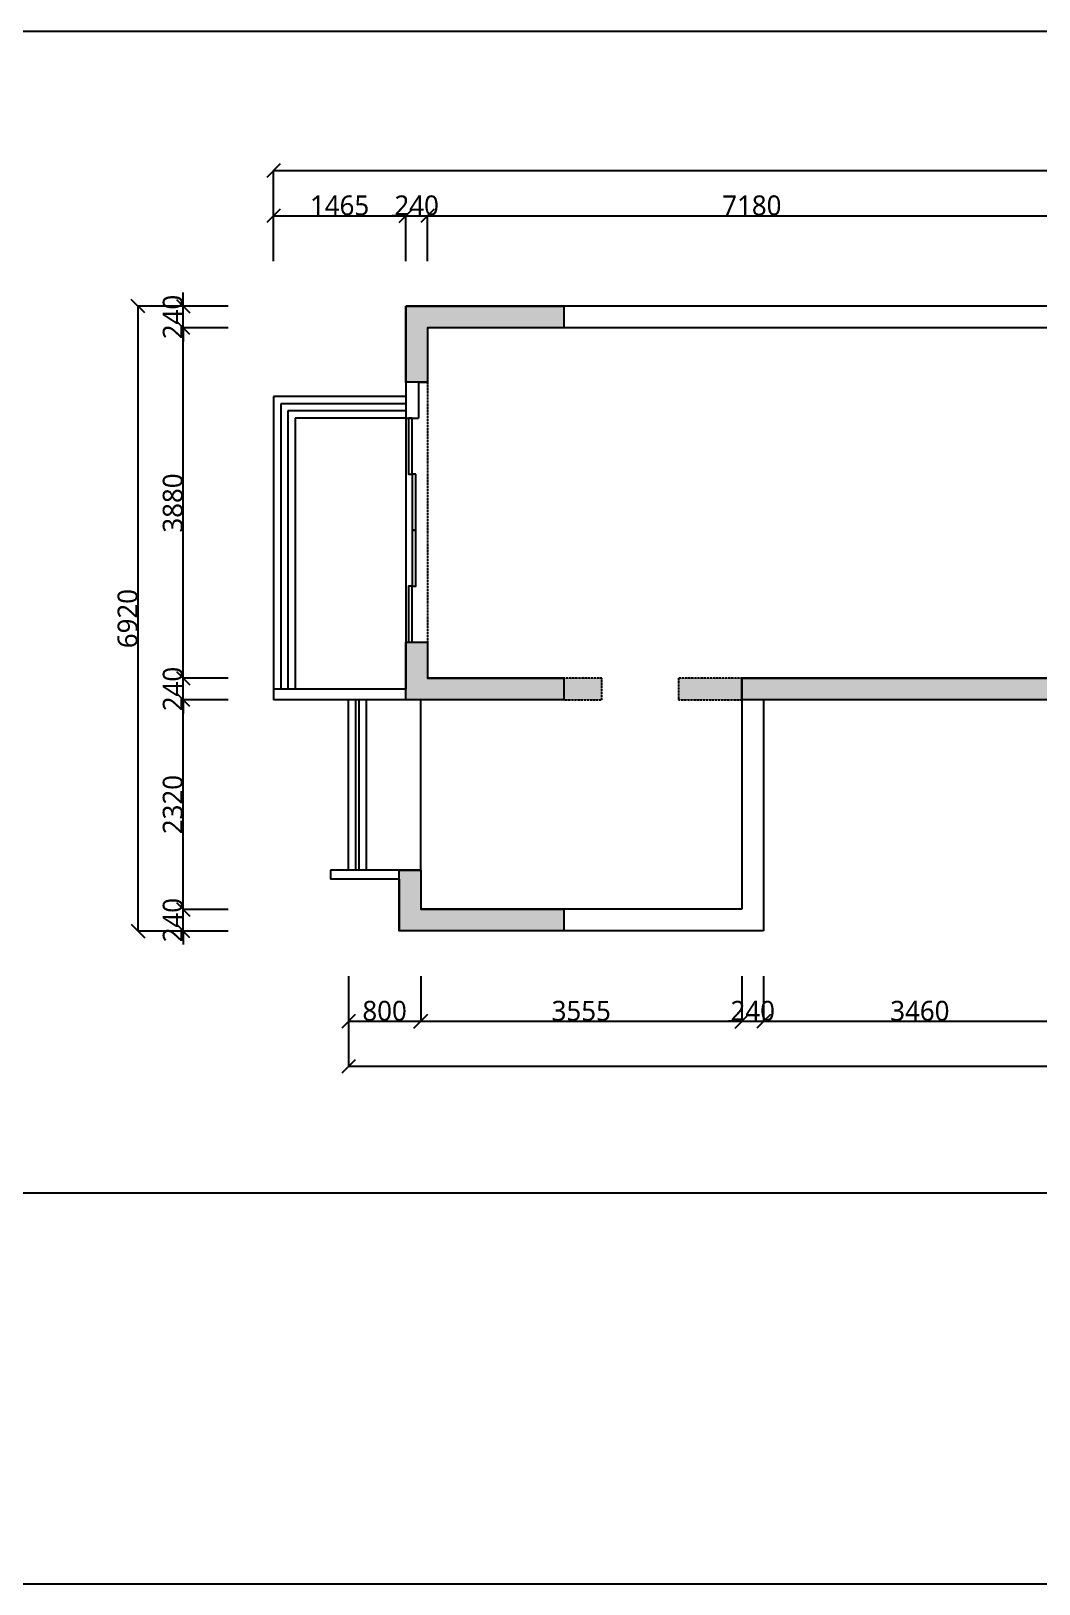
# Model space of a CAD drawing. Header units: millimetres. Extents: x -18923 to 87021, y -73077 to -1985.
# Drawn here: x 7858 to 19014, y -19183 to -1985 of the extents above; entities that cross this region are included whole.
import ezdxf

# ---------------------------------------------------------------- set-up
doc = ezdxf.new("R2010")
doc.units = ezdxf.units.MM
doc.header["$LTSCALE"] = 10
doc.linetypes.add('DASH', pattern=[0.35, 0.25, -0.1])
doc.layers.get('Defpoints').update_dxf_attribs({"color": 250})
for name, color, linetype in [('0文字-标注', 7, 'Continuous'), ('1结构-填充-剪力墙', 251, 'Continuous'), ('1结构-墙体', 7, 'Continuous'), ('1结构-墙体-新建', 7, 'Continuous'), ('1结构-楼梯-栏杆', 43, 'Continuous'), ('1结构-楼梯-梯步', 49, 'Continuous'), ('1结构-窗及电梯', 133, 'Continuous'), ('1结构-门', 133, 'Continuous'), ('2平面-家具-细线', 8, 'Continuous')]:
    doc.layers.add(name, color=color, linetype=linetype)
doc.styles.add('dim_font', font='SIMPLEX.shx', dxfattribs={"width": 0.8})
doc.styles.add('图框－雅黑', font='')
doc.styles.get('图框－雅黑').set_extended_font_data('Microsoft YaHei')
doc.dimstyles.new('1-30', dxfattribs={"dimtxt": 150, "dimasz": 4, "dimexe": 1.5, "dimexo": 0, "dimgap": 0.6, "dimtad": 1, "dimdec": 0, "dimlfac": 30, "dimdsep": 46, "dimtxsty": 'dim_font', "dimblk": 'DOTSMALL', "dimcen": 4, "dimdle": 1.5, "dimclrd": 123, "dimclre": 123, "dimclrt": 256, "dimadec": 0, "dimazin": 0, "dimtfac": 1, "dimtdec": 0, "dimtix": 1, "dimtmove": 2, "dimatfit": 3, "dimldrblk": 'DOTSMALL', "dimfxl": 1.5, "dimarcsym": 0})

# ---------------------------------------------------------------- blocks, each defined once
blk = doc.blocks.new('_OBLIQUE')
at = {"color": 0, "linetype": 'ByBlock'}
blk.add_line((-0.5, -0.5), (0.5, 0.5), dxfattribs=at)
blk = doc.blocks.new('*D501')
at = {"layer": '0文字-标注', "color": 8, "lineweight": -2, "transparency": 16777216}
for p, q in [((11371, -12452), (11371, -12953)), ((12171, -12452), (12171, -12953)), ((11369, -12952), (12172, -12952))]:
    blk.add_line(p, q, dxfattribs=at)
at = {"layer": 'Defpoints', "color": 0, "transparency": 16777216}
for p in [(11371, -12452), (12171, -12452), (12171, -12952)]:
    blk.add_point(p, dxfattribs=at)
at = {"layer": '0文字-标注', "color": 8, "lineweight": -2, "transparency": 16777216, "xscale": 150, "yscale": 150, "zscale": 150, "rotation": 180}
blk.add_blockref('_OBLIQUE', (11371, -12952), dxfattribs=at)
at = {"layer": '0文字-标注', "color": 8, "lineweight": -2, "transparency": 16777216, "xscale": 150, "yscale": 150, "zscale": 150}
blk.add_blockref('_OBLIQUE', (12171, -12952), dxfattribs=at)
at = {"layer": '0文字-标注', "color": 255, "transparency": 16777216, "insert": (11771, -12837), "char_height": 220, "attachment_point": 5, "style": '图框－雅黑'}
blk.add_mtext('800', dxfattribs=at)
blk = doc.blocks.new('_DotSmall')
at = {"color": 0, "linetype": 'ByBlock', "const_width": 0.5}
blk.add_lwpolyline([(-0.0625, 0, 1), (0.0625, 0, 1)], format="xyb", close=True, dxfattribs=at)
blk = doc.blocks.new('*D502')
at = {"layer": '0文字-标注', "color": 8, "lineweight": -2, "transparency": 16777216}
for p, q in [((12171, -12452), (12171, -12953)), ((15726, -12452), (15726, -12953)), ((12169, -12952), (15727, -12952))]:
    blk.add_line(p, q, dxfattribs=at)
at = {"layer": 'Defpoints', "color": 0, "transparency": 16777216}
for p in [(12171, -12452), (15726, -12452), (15726, -12952)]:
    blk.add_point(p, dxfattribs=at)
at = {"layer": '0文字-标注', "color": 8, "lineweight": -2, "transparency": 16777216, "xscale": 150, "yscale": 150, "zscale": 150, "rotation": 180}
blk.add_blockref('_OBLIQUE', (12171, -12952), dxfattribs=at)
at = {"layer": '0文字-标注', "color": 8, "lineweight": -2, "transparency": 16777216, "xscale": 150, "yscale": 150, "zscale": 150}
blk.add_blockref('_OBLIQUE', (15726, -12952), dxfattribs=at)
at = {"layer": '0文字-标注', "color": 255, "transparency": 16777216, "insert": (13948, -12837), "char_height": 220, "attachment_point": 5, "style": '图框－雅黑'}
blk.add_mtext('3555', dxfattribs=at)
blk = doc.blocks.new('*D503')
at = {"layer": '0文字-标注', "color": 8, "lineweight": -2, "transparency": 16777216}
for p, q in [((15726, -12452), (15726, -12953)), ((15966, -12452), (15966, -12953)), ((15726, -12952), (15576, -12952)), ((15726, -12952), (15966, -12952)), ((15966, -12952), (16116, -12952))]:
    blk.add_line(p, q, dxfattribs=at)
at = {"layer": 'Defpoints', "color": 0, "transparency": 16777216}
for p in [(15726, -12452), (15966, -12452), (15966, -12952)]:
    blk.add_point(p, dxfattribs=at)
at = {"layer": '0文字-标注', "color": 8, "lineweight": -2, "transparency": 16777216, "xscale": 150, "yscale": 150, "zscale": 150}
blk.add_blockref('_OBLIQUE', (15726, -12952), dxfattribs=at)
at = {"layer": '0文字-标注', "color": 8, "lineweight": -2, "transparency": 16777216, "xscale": 150, "yscale": 150, "zscale": 150, "rotation": 180}
blk.add_blockref('_OBLIQUE', (15966, -12952), dxfattribs=at)
at = {"layer": '0文字-标注', "color": 255, "transparency": 16777216, "insert": (15846, -12837), "char_height": 220, "attachment_point": 5, "style": '图框－雅黑'}
blk.add_mtext('240', dxfattribs=at)
blk = doc.blocks.new('*D504')
at = {"layer": '0文字-标注', "color": 8, "lineweight": -2, "transparency": 16777216}
for p, q in [((15966, -12452), (15966, -12953)), ((19426, -12452), (19426, -12953)), ((15964, -12952), (19427, -12952))]:
    blk.add_line(p, q, dxfattribs=at)
at = {"layer": 'Defpoints', "color": 0, "transparency": 16777216}
for p in [(15966, -12452), (19426, -12452), (19426, -12952)]:
    blk.add_point(p, dxfattribs=at)
at = {"layer": '0文字-标注', "color": 8, "lineweight": -2, "transparency": 16777216, "xscale": 150, "yscale": 150, "zscale": 150, "rotation": 180}
blk.add_blockref('_OBLIQUE', (15966, -12952), dxfattribs=at)
at = {"layer": '0文字-标注', "color": 8, "lineweight": -2, "transparency": 16777216, "xscale": 150, "yscale": 150, "zscale": 150}
blk.add_blockref('_OBLIQUE', (19426, -12952), dxfattribs=at)
at = {"layer": '0文字-标注', "color": 255, "transparency": 16777216, "insert": (17696, -12837), "char_height": 220, "attachment_point": 5, "style": '图框－雅黑'}
blk.add_mtext('3460', dxfattribs=at)
blk = doc.blocks.new('*D510')
at = {"layer": '0文字-标注', "color": 8, "lineweight": -2, "transparency": 16777216}
for p, q in [((11371, -12452), (11371, -13453)), ((28671, -12452), (28671, -13453)), ((28672, -13452), (11369, -13452))]:
    blk.add_line(p, q, dxfattribs=at)
at = {"layer": 'Defpoints', "color": 0, "transparency": 16777216}
for p in [(11371, -12452), (28671, -12452), (11371, -13452)]:
    blk.add_point(p, dxfattribs=at)
at = {"layer": '0文字-标注', "color": 8, "lineweight": -2, "transparency": 16777216, "xscale": 150, "yscale": 150, "zscale": 150, "rotation": 180}
blk.add_blockref('_OBLIQUE', (11371, -13452), dxfattribs=at)
at = {"layer": '0文字-标注', "color": 8, "lineweight": -2, "transparency": 16777216, "xscale": 150, "yscale": 150, "zscale": 150}
blk.add_blockref('_OBLIQUE', (28671, -13452), dxfattribs=at)
at = {"layer": '0文字-标注', "color": 255, "transparency": 16777216, "insert": (20021, -13337), "char_height": 220, "attachment_point": 5, "style": '图框－雅黑'}
blk.add_mtext('17300', dxfattribs=at)
blk = doc.blocks.new('*D516')
at = {"layer": '0文字-标注', "color": 8, "lineweight": -2, "transparency": 16777216}
for p, q in [((9541, -11712), (9541, -11562)), ((10041, -11712), (9540, -11712)), ((9541, -11952), (9541, -11712)), ((10041, -11952), (9540, -11952)), ((9541, -11952), (9541, -12102))]:
    blk.add_line(p, q, dxfattribs=at)
at = {"layer": 'Defpoints', "color": 0, "transparency": 16777216}
for p in [(9541, -11712), (10041, -11712), (10041, -11952)]:
    blk.add_point(p, dxfattribs=at)
at = {"layer": '0文字-标注', "color": 8, "lineweight": -2, "transparency": 16777216, "xscale": 150, "yscale": 150, "zscale": 150}
for p, rotation in [((9541, -11712), 270), ((9541, -11952), 90)]:
    blk.add_blockref('_OBLIQUE', p, dxfattribs=dict(at, rotation=rotation))
at = {"layer": '0文字-标注', "color": 255, "transparency": 16777216, "insert": (9427, -11832), "char_height": 220, "attachment_point": 5, "rotation": 90, "style": '图框－雅黑'}
blk.add_mtext('240', dxfattribs=at)
blk = doc.blocks.new('*D517')
at = {"layer": '0文字-标注', "color": 8, "lineweight": -2, "transparency": 16777216}
for p, q in [((10041, -9392), (9540, -9392)), ((9541, -11713), (9541, -9390)), ((10041, -11712), (9540, -11712))]:
    blk.add_line(p, q, dxfattribs=at)
at = {"layer": 'Defpoints', "color": 0, "transparency": 16777216}
for p in [(9541, -9392), (10041, -9392), (10041, -11712)]:
    blk.add_point(p, dxfattribs=at)
at = {"layer": '0文字-标注', "color": 8, "lineweight": -2, "transparency": 16777216, "xscale": 150, "yscale": 150, "zscale": 150}
for p, rotation in [((9541, -9392), 90), ((9541, -11712), 270)]:
    blk.add_blockref('_OBLIQUE', p, dxfattribs=dict(at, rotation=rotation))
at = {"layer": '0文字-标注', "color": 255, "transparency": 16777216, "insert": (9427, -10552), "char_height": 220, "attachment_point": 5, "rotation": 90, "style": '图框－雅黑'}
blk.add_mtext('2320', dxfattribs=at)
blk = doc.blocks.new('*D518')
at = {"layer": '0文字-标注', "color": 8, "lineweight": -2, "transparency": 16777216}
for p, q in [((9541, -9152), (9541, -9002)), ((10041, -9152), (9540, -9152)), ((9541, -9392), (9541, -9152)), ((10041, -9392), (9540, -9392)), ((9541, -9392), (9541, -9542))]:
    blk.add_line(p, q, dxfattribs=at)
at = {"layer": 'Defpoints', "color": 0, "transparency": 16777216}
for p in [(9541, -9152), (10041, -9152), (10041, -9392)]:
    blk.add_point(p, dxfattribs=at)
at = {"layer": '0文字-标注', "color": 8, "lineweight": -2, "transparency": 16777216, "xscale": 150, "yscale": 150, "zscale": 150}
for p, rotation in [((9541, -9152), 270), ((9541, -9392), 90)]:
    blk.add_blockref('_OBLIQUE', p, dxfattribs=dict(at, rotation=rotation))
at = {"layer": '0文字-标注', "color": 255, "transparency": 16777216, "insert": (9427, -9272), "char_height": 220, "attachment_point": 5, "rotation": 90, "style": '图框－雅黑'}
blk.add_mtext('240', dxfattribs=at)
blk = doc.blocks.new('*D519')
at = {"layer": '0文字-标注', "color": 8, "lineweight": -2, "transparency": 16777216}
for p, q in [((10041, -5272), (9540, -5272)), ((9541, -9153), (9541, -5270)), ((10041, -9152), (9540, -9152))]:
    blk.add_line(p, q, dxfattribs=at)
at = {"layer": 'Defpoints', "color": 0, "transparency": 16777216}
for p in [(9541, -5272), (10041, -5272), (10041, -9152)]:
    blk.add_point(p, dxfattribs=at)
at = {"layer": '0文字-标注', "color": 8, "lineweight": -2, "transparency": 16777216, "xscale": 150, "yscale": 150, "zscale": 150}
for p, rotation in [((9541, -5272), 90), ((9541, -9152), 270)]:
    blk.add_blockref('_OBLIQUE', p, dxfattribs=dict(at, rotation=rotation))
at = {"layer": '0文字-标注', "color": 255, "transparency": 16777216, "insert": (9427, -7212), "char_height": 220, "attachment_point": 5, "rotation": 90, "style": '图框－雅黑'}
blk.add_mtext('3880', dxfattribs=at)
blk = doc.blocks.new('*D520')
at = {"layer": '0文字-标注', "color": 8, "lineweight": -2, "transparency": 16777216}
for p, q in [((9541, -5032), (9541, -4882)), ((10041, -5032), (9540, -5032)), ((9541, -5272), (9541, -5032)), ((10041, -5272), (9540, -5272)), ((9541, -5272), (9541, -5422))]:
    blk.add_line(p, q, dxfattribs=at)
at = {"layer": 'Defpoints', "color": 0, "transparency": 16777216}
for p in [(9541, -5032), (10041, -5032), (10041, -5272)]:
    blk.add_point(p, dxfattribs=at)
at = {"layer": '0文字-标注', "color": 8, "lineweight": -2, "transparency": 16777216, "xscale": 150, "yscale": 150, "zscale": 150}
for p, rotation in [((9541, -5032), 270), ((9541, -5272), 90)]:
    blk.add_blockref('_OBLIQUE', p, dxfattribs=dict(at, rotation=rotation))
at = {"layer": '0文字-标注', "color": 255, "transparency": 16777216, "insert": (9427, -5152), "char_height": 220, "attachment_point": 5, "rotation": 90, "style": '图框－雅黑'}
blk.add_mtext('240', dxfattribs=at)
blk = doc.blocks.new('*D521')
at = {"layer": '0文字-标注', "color": 8, "lineweight": -2, "transparency": 16777216}
for p, q in [((10041, -5032), (9040, -5032)), ((9041, -5030), (9041, -11953)), ((10041, -11952), (9040, -11952))]:
    blk.add_line(p, q, dxfattribs=at)
at = {"layer": 'Defpoints', "color": 0, "transparency": 16777216}
for p in [(10041, -5032), (9041, -11952), (10041, -11952)]:
    blk.add_point(p, dxfattribs=at)
at = {"layer": '0文字-标注', "color": 8, "lineweight": -2, "transparency": 16777216, "xscale": 150, "yscale": 150, "zscale": 150}
for p, rotation in [((9041, -5032), 90), ((9041, -11952), 270)]:
    blk.add_blockref('_OBLIQUE', p, dxfattribs=dict(at, rotation=rotation))
at = {"layer": '0文字-标注', "color": 255, "transparency": 16777216, "insert": (8927, -8492), "char_height": 220, "attachment_point": 5, "rotation": 90, "style": '图框－雅黑'}
blk.add_mtext('6920', dxfattribs=at)
blk = doc.blocks.new('*D522')
at = {"layer": '0文字-标注', "color": 8, "lineweight": -2, "transparency": 16777216}
for p, q in [((10539, -4032), (12007, -4032)), ((10541, -4532), (10541, -4031)), ((12006, -4532), (12006, -4031))]:
    blk.add_line(p, q, dxfattribs=at)
at = {"layer": 'Defpoints', "color": 0, "transparency": 16777216}
for p in [(12006, -4032), (10541, -4532), (12006, -4532)]:
    blk.add_point(p, dxfattribs=at)
at = {"layer": '0文字-标注', "color": 8, "lineweight": -2, "transparency": 16777216, "xscale": 150, "yscale": 150, "zscale": 150, "rotation": 180}
blk.add_blockref('_OBLIQUE', (10541, -4032), dxfattribs=at)
at = {"layer": '0文字-标注', "color": 8, "lineweight": -2, "transparency": 16777216, "xscale": 150, "yscale": 150, "zscale": 150}
blk.add_blockref('_OBLIQUE', (12006, -4032), dxfattribs=at)
at = {"layer": '0文字-标注', "color": 255, "transparency": 16777216, "insert": (11273, -3917), "char_height": 220, "attachment_point": 5, "style": '图框－雅黑'}
blk.add_mtext('1465', dxfattribs=at)
blk = doc.blocks.new('*D523')
at = {"layer": '0文字-标注', "color": 8, "lineweight": -2, "transparency": 16777216}
for p, q in [((12006, -4032), (11856, -4032)), ((12006, -4532), (12006, -4031)), ((12006, -4032), (12246, -4032)), ((12246, -4532), (12246, -4031)), ((12246, -4032), (12396, -4032))]:
    blk.add_line(p, q, dxfattribs=at)
at = {"layer": 'Defpoints', "color": 0, "transparency": 16777216}
for p in [(12246, -4032), (12006, -4532), (12246, -4532)]:
    blk.add_point(p, dxfattribs=at)
at = {"layer": '0文字-标注', "color": 8, "lineweight": -2, "transparency": 16777216, "xscale": 150, "yscale": 150, "zscale": 150}
blk.add_blockref('_OBLIQUE', (12006, -4032), dxfattribs=at)
at = {"layer": '0文字-标注', "color": 8, "lineweight": -2, "transparency": 16777216, "xscale": 150, "yscale": 150, "zscale": 150, "rotation": 180}
blk.add_blockref('_OBLIQUE', (12246, -4032), dxfattribs=at)
at = {"layer": '0文字-标注', "color": 255, "transparency": 16777216, "insert": (12126, -3917), "char_height": 220, "attachment_point": 5, "style": '图框－雅黑'}
blk.add_mtext('240', dxfattribs=at)
blk = doc.blocks.new('*D524')
at = {"layer": '0文字-标注', "color": 8, "lineweight": -2, "transparency": 16777216}
for p, q in [((12244, -4032), (19427, -4032)), ((12246, -4532), (12246, -4031)), ((19426, -4532), (19426, -4031))]:
    blk.add_line(p, q, dxfattribs=at)
at = {"layer": 'Defpoints', "color": 0, "transparency": 16777216}
for p in [(19426, -4032), (12246, -4532), (19426, -4532)]:
    blk.add_point(p, dxfattribs=at)
at = {"layer": '0文字-标注', "color": 8, "lineweight": -2, "transparency": 16777216, "xscale": 150, "yscale": 150, "zscale": 150, "rotation": 180}
blk.add_blockref('_OBLIQUE', (12246, -4032), dxfattribs=at)
at = {"layer": '0文字-标注', "color": 8, "lineweight": -2, "transparency": 16777216, "xscale": 150, "yscale": 150, "zscale": 150}
blk.add_blockref('_OBLIQUE', (19426, -4032), dxfattribs=at)
at = {"layer": '0文字-标注', "color": 255, "transparency": 16777216, "insert": (15836, -3917), "char_height": 220, "attachment_point": 5, "style": '图框－雅黑'}
blk.add_mtext('7180', dxfattribs=at)
blk = doc.blocks.new('*D534')
at = {"layer": '0文字-标注', "color": 8, "lineweight": -2, "transparency": 16777216}
for p, q in [((30982, -3532), (10539, -3532)), ((10541, -4532), (10541, -3531)), ((30981, -4532), (30981, -3531))]:
    blk.add_line(p, q, dxfattribs=at)
at = {"layer": 'Defpoints', "color": 0, "transparency": 16777216}
for p in [(10541, -3532), (10541, -4532), (30981, -4532)]:
    blk.add_point(p, dxfattribs=at)
at = {"layer": '0文字-标注', "color": 8, "lineweight": -2, "transparency": 16777216, "xscale": 150, "yscale": 150, "zscale": 150, "rotation": 180}
blk.add_blockref('_OBLIQUE', (10541, -3532), dxfattribs=at)
at = {"layer": '0文字-标注', "color": 8, "lineweight": -2, "transparency": 16777216, "xscale": 150, "yscale": 150, "zscale": 150}
blk.add_blockref('_OBLIQUE', (30981, -3532), dxfattribs=at)
at = {"layer": '0文字-标注', "color": 255, "transparency": 16777216, "insert": (20761, -3417), "char_height": 220, "attachment_point": 5, "style": '图框－雅黑'}
blk.add_mtext('20440', dxfattribs=at)

msp = doc.modelspace()

# ---------------------------------------------------------------- hatches: boundary and pattern name
at = {"layer": '1结构-填充-剪力墙'}
h = msp.add_hatch(color=256, dxfattribs=at)
h.dxf.hatch_style = 1
h.paths.add_polyline_path([(22675.9, -6241.8), (21770.9, -6241.8), (21770.9, -6086.8), (21655.9, -6086.8), (21655.9, -6401.8), (22675.9, -6401.8)])
h.paths.add_polyline_path([(24250.9, -6241.8), (23275.9, -6241.8), (23275.9, -6401.8), (24250.9, -6401.8)])
h.paths.add_polyline_path([(27740.9, -11296.8), (27980.9, -11296.8), (27980.9, -11951.8), (26360.9, -11951.8), (26360.9, -11711.8), (27740.9, -11711.8)])
h.paths.add_polyline_path([(28470.9, -9121.8), (29980.9, -9121.8), (29980.9, -8566.8), (30220.9, -8566.8), (30220.9, -9351.8), (28470.9, -9351.8)])
h.paths.add_polyline_path([(29980.9, -6001.8), (26360.9, -6001.8), (26360.9, -5761.8), (30220.9, -5761.8), (30220.9, -6516.8), (29980.9, -6516.8)])
h.paths.add_polyline_path([(24850.9, -6241.8), (26080.9, -6241.8), (26080.9, -5761.8), (26360.9, -5761.8), (26360.9, -6401.8), (24850.9, -6401.8)])
h.paths.add_polyline_path([(23275.9, -7816.8), (23925.9, -7816.8), (23925.9, -6401.8), (24150.9, -6401.8), (24150.9, -8071.8), (23275.9, -8071.8)])
h.paths.add_polyline_path([(15725.9, -9151.8), (19660.9, -9151.8), (19660.9, -9821.8), (19425.9, -9821.8), (19425.9, -9391.8), (15965.9, -9391.8), (15725.9, -9391.8)])
h.paths.add_polyline_path([(11930.9, -11276.8), (12170.9, -11276.8), (12170.9, -11711.8), (13755.9, -11711.8), (13755.9, -11951.8), (11930.9, -11951.8)])
h.paths.add_polyline_path([(12005.9, -8751.8), (12245.9, -8751.8), (12245.9, -9151.8), (13755.9, -9151.8), (13755.9, -9391.8), (12005.9, -9391.8)])
h.paths.add_polyline_path([(12005.9, -5031.8), (13755.9, -5031.8), (13755.9, -5271.8), (12245.9, -5271.8), (12245.9, -5871.8), (12005.9, -5871.8)])
h.paths.add_polyline_path([(23540.9, -11151.8), (23290.9, -11151.8), (23290.9, -11951.8), (23540.9, -11951.8)])
h.paths.add_polyline_path([(23540.9, -9081.8), (23290.9, -9081.8), (23290.9, -9081.8), (23290.9, -9311.8), (20910.9, -9311.8), (20910.9, -9681.8), (20910.9, -9951.8), (21150.9, -9951.8), (21150.9, -9551.8), (23290.9, -9551.8), (23290.9, -10081.8), (23540.9, -10081.8)])
h.paths.add_polyline_path([(21770.9, -5031.8), (19425.9, -5031.8), (19425.9, -5486.8), (19660.9, -5486.8), (19660.9, -5286.8), (21655.9, -5286.8), (21770.9, -5286.8)])
at = {"layer": '1结构-墙体-新建'}
h = msp.add_hatch(dxfattribs=at)
h.set_pattern_fill('AR-B816C', color=8, scale=0.5)
h.paths.add_polyline_path([(14175.9, -9151.8), (13755.9, -9151.8), (13755.9, -9391.8), (14175.9, -9391.8)])
h.paths.add_polyline_path([(15725.9, -9151.8), (15025.9, -9151.8), (15025.9, -9391.8), (15725.9, -9391.8)])
h.paths.add_polyline_path([(20255.9, -7936.8), (21055.9, -7936.8), (21055.9, -8071.8), (20255.9, -8071.8)])
h.paths.add_polyline_path([(26360.9, -6401.8), (26260.9, -6401.8), (26260.9, -7971.8), (26160.9, -7971.8), (26160.9, -8071.8), (26960.9, -8071.8), (26960.9, -7971.8), (26360.9, -7971.8)])
h.paths.add_polyline_path([(25360.9, -7971.8), (24150.9, -7971.8), (24150.9, -8071.8), (25160.9, -8071.8), (25160.9, -8121.8), (25260.9, -8121.8), (25260.9, -8071.8), (25360.9, -8071.8)])
h.paths.add_polyline_path([(28260.9, -9351.8), (28470.9, -9351.8), (28470.9, -9121.8), (28160.9, -9121.8), (28160.9, -9451.8), (26260.9, -9451.8), (26260.9, -9121.8), (25260.9, -9121.8), (25260.9, -9021.8), (25160.9, -9021.8), (25160.9, -9451.8), (25110.9, -9451.8), (25110.9, -9551.8), (25260.9, -9551.8), (25260.9, -9221.8), (26160.9, -9221.8), (26160.9, -9551.8), (28260.9, -9551.8)])
h.paths.add_polyline_path([(24210.9, -9451.8), (23540.9, -9451.8), (23540.9, -9551.8), (24210.9, -9551.8)])
h.paths.add_polyline_path([(23540.9, -9011.8), (23290.9, -9011.8), (23290.9, -9081.8), (23540.9, -9081.8)])
h.paths.add_polyline_path([(21010.9, -9011.8), (20910.9, -9011.8), (20910.9, -9311.8), (21010.9, -9311.8)])

# ---------------------------------------------------------------- linework, layer by layer
at = {"linetype": 'DASH', "ltscale": 0.5}
for points in [[(14175.9, -9151.8), (13755.9, -9151.8), (13755.9, -9391.8), (14175.9, -9391.8)], [(15725.9, -9151.8), (15025.9, -9151.8), (15025.9, -9391.8), (15725.9, -9391.8)]]:
    msp.add_lwpolyline(points, close=True, dxfattribs=at)
at = {"layer": '1结构-墙体'}
for p, q in [((24660.9, -5031.8), (12005.9, -5031.8)), ((12005.9, -5031.8), (12005.9, -6271.8)), ((19425.9, -5271.8), (12245.9, -5271.8)), ((12245.9, -5271.8), (12245.9, -5871.8)), ((12145.9, -5871.8), (12145.9, -6271.8)), ((12145.9, -5871.8), (12245.9, -5871.8)), ((12005.9, -6271.8), (12145.9, -6271.8)), ((12005.9, -8751.8), (12005.9, -9271.8)), ((12245.9, -8751.8), (12245.9, -9151.8)), ((12005.9, -9271.8), (10540.9, -9271.8)), ((10540.9, -9271.8), (10540.9, -9391.8)), ((13755.9, -9151.8), (12245.9, -9151.8)), ((13755.9, -9151.8), (13755.9, -9391.8)), ((19660.9, -9151.8), (15725.9, -9151.8)), ((15725.9, -9151.8), (15725.9, -11711.8)), ((13755.9, -9391.8), (10540.9, -9391.8)), ((19425.9, -9391.8), (15965.9, -9391.8)), ((15965.9, -9391.8), (15965.9, -11951.8)), ((12170.9, -11276.8), (11170.9, -11276.8)), ((11170.9, -11276.8), (11170.9, -11376.8)), ((12170.9, -11276.8), (12170.9, -11711.8)), ((11930.9, -11376.8), (11170.9, -11376.8)), ((11930.9, -11376.8), (11930.9, -11951.8)), ((15725.9, -11711.8), (12170.9, -11711.8)), ((15965.9, -11951.8), (11930.9, -11951.8))]:
    msp.add_line(p, q, dxfattribs=at)
for points in [[(12005.9, -5031.8), (13755.9, -5031.8), (13755.9, -5271.8), (12245.9, -5271.8), (12245.9, -5871.8), (12005.9, -5871.8)], [(12005.9, -8751.8), (12245.9, -8751.8), (12245.9, -9151.8), (13755.9, -9151.8), (13755.9, -9391.8), (12005.9, -9391.8)], [(15725.9, -9151.8), (19660.9, -9151.8), (19660.9, -9821.8), (19425.9, -9821.8), (19425.9, -9391.8), (15965.9, -9391.8), (15725.9, -9391.8)], [(11930.9, -11276.8), (12170.9, -11276.8), (12170.9, -11711.8), (13755.9, -11711.8), (13755.9, -11951.8), (11930.9, -11951.8)]]:
    msp.add_lwpolyline(points, close=True, dxfattribs=at)
at = {"layer": '1结构-楼梯-栏杆'}
for p, q in [((10620.9, -6111.8), (10620.9, -9271.8)), ((12005.9, -6111.8), (10620.9, -6111.8)), ((10700.9, -6191.8), (10700.9, -9271.8)), ((12005.9, -6191.8), (10700.9, -6191.8))]:
    msp.add_line(p, q, dxfattribs=at)
at = {"layer": '1结构-楼梯-梯步'}
for p, q in [((10540.9, -6031.8), (10540.9, -9271.8)), ((12005.9, -6031.8), (10540.9, -6031.8)), ((10780.9, -6271.8), (10780.9, -9271.8)), ((12005.9, -6271.8), (10780.9, -6271.8)), ((12005.9, -6271.8), (12005.9, -8751.8))]:
    msp.add_line(p, q, dxfattribs=at)
at = {"layer": '1结构-窗及电梯'}
for p, q in [((11370.9, -11276.8), (11370.9, -9391.8)), ((11450.9, -11276.8), (11450.9, -9391.8)), ((11490.9, -11276.8), (11490.9, -9391.8)), ((11570.9, -11276.8), (11570.9, -9391.8)), ((12170.9, -11276.8), (12170.9, -9391.8))]:
    msp.add_line(p, q, dxfattribs=at)
at = {"layer": '1结构-门'}
for points in [[(12075.9, -6271.8), (12035.9, -6271.8), (12035.9, -6891.8), (12075.9, -6891.8)], [(12115.9, -6891.8), (12075.9, -6891.8), (12075.9, -7511.8), (12115.9, -7511.8)], [(12115.9, -7511.8), (12075.9, -7511.8), (12075.9, -8131.8), (12115.9, -8131.8)], [(12075.9, -8131.8), (12035.9, -8131.8), (12035.9, -8751.8), (12075.9, -8751.8)]]:
    msp.add_lwpolyline(points, close=True, dxfattribs=at)
at = {"layer": '2平面-家具-细线', "color": 8, "linetype": 'DASH', "ltscale": 0.5}
msp.add_line((12245.9, -5871.8), (12245.9, -8751.8), dxfattribs=at)
at = {"layer": 'Defpoints', "color": 1}
for points in [[(7562.7, -1985), (34048.7, -1985), (34048.7, -14855.7), (7562.7, -14855.7)], [(34048.7, -14855.7), (7562.7, -14855.7), (7562.7, -19183.2), (34048.7, -19183.2)]]:
    msp.add_lwpolyline(points, close=True, dxfattribs=at)

# ---------------------------------------------------------------- dimensions: what is measured, and where the dimension line sits
at = {"layer": '0文字-标注'}
for base, p1, p2, picture, middle in [((10540.9, -3531.8), (30980.9, -4531.8), (10540.9, -4531.8), '*D534', (20760.9, -3417.5)), ((12005.9, -4031.8), (10540.9, -4531.8), (12005.9, -4531.8), '*D522', (11273.4, -3916.8)), ((12245.9, -4031.8), (12005.9, -4531.8), (12245.9, -4531.8), '*D523', (12125.9, -3917.5)), ((19425.9, -4031.8), (12245.9, -4531.8), (19425.9, -4531.8), '*D524', (15835.9, -3916.9)), ((12170.9, -12951.8), (11370.9, -12451.8), (12170.9, -12451.8), '*D501', (11770.9, -12837.5)), ((11370.9, -13451.8), (28670.9, -12451.8), (11370.9, -12451.8), '*D510', (20020.9, -13336.9)), ((15725.9, -12951.8), (12170.9, -12451.8), (15725.9, -12451.8), '*D502', (13948.4, -12837.4)), ((15965.9, -12951.8), (15725.9, -12451.8), (15965.9, -12451.8), '*D503', (15845.9, -12837.5)), ((19425.9, -12951.8), (15965.9, -12451.8), (19425.9, -12451.8), '*D504', (17695.9, -12837.5))]:
    dim = msp.add_linear_dim(base=base, p1=p1, p2=p2, dimstyle='1-30', override={"dimtxt": 220, "dimasz": 150, "dimexe": 1, "dimlfac": 1, "dimrnd": 5, "dimtxsty": '图框－雅黑', "dimblk1": 'OBLIQUE', "dimblk2": 'OBLIQUE', "dimsah": 1, "dimclrd": 8, "dimclre": 8, "dimclrt": 255}, dxfattribs=at)
    dim.commit()
    dim.dimension.update_dxf_attribs({"geometry": picture, "text_midpoint": middle})
for base, p1, p2, picture, middle in [((9040.9, -11951.8), (10040.9, -5031.8), (10040.9, -11951.8), '*D521', (8926.6, -8491.8)), ((9540.9, -5031.8), (10040.9, -5271.8), (10040.9, -5031.8), '*D520', (9426.6, -5151.8)), ((9540.9, -5271.8), (10040.9, -9151.8), (10040.9, -5271.8), '*D519', (9426.6, -7211.8)), ((9540.9, -9151.8), (10040.9, -9391.8), (10040.9, -9151.8), '*D518', (9426.6, -9271.8)), ((9540.9, -9391.8), (10040.9, -11711.8), (10040.9, -9391.8), '*D517', (9426.6, -10551.8)), ((9540.9, -11711.8), (10040.9, -11951.8), (10040.9, -11711.8), '*D516', (9426.6, -11831.8))]:
    dim = msp.add_linear_dim(base=base, p1=p1, p2=p2, angle=90, dimstyle='1-30', override={"dimtxt": 220, "dimasz": 150, "dimexe": 1, "dimlfac": 1, "dimrnd": 5, "dimtxsty": '图框－雅黑', "dimblk1": 'OBLIQUE', "dimblk2": 'OBLIQUE', "dimsah": 1, "dimclrd": 8, "dimclre": 8, "dimclrt": 255}, dxfattribs=at)
    dim.commit()
    dim.dimension.update_dxf_attribs({"geometry": picture, "text_midpoint": middle})

doc.saveas('drawing.dxf')
